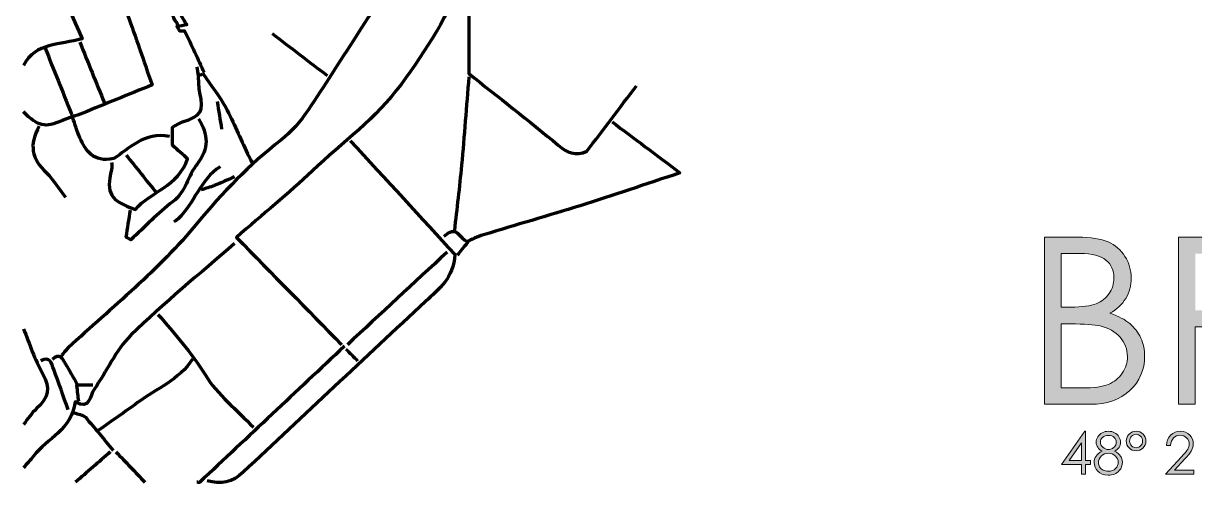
# Model space of a CAD drawing. Header units: inches. Extents: x 10 to 201, y -253 to -84.
# Drawn here: x 9.9 to 95.2, y -253.1 to -219.6 of the extents above; entities that cross this region are included whole.
import ezdxf

# ---------------------------------------------------------------- set-up
doc = ezdxf.new("R2010")
doc.units = ezdxf.units.IN
doc.header["$MEASUREMENT"] = 0
doc.layers.add('Calque 1', color=7, linetype='Continuous')

msp = doc.modelspace()

# ---------------------------------------------------------------- hatches: boundary and pattern name
at = {"layer": 'Calque 1', "true_color": 0x1c1c1b}
h = msp.add_hatch(color=250, dxfattribs=at)
h.dxf.hatch_style = 2
edge = h.paths.add_edge_path()
edge.add_spline(control_points=[(84.268, -235.114), (84.268, -235.114), (86.666, -235.114), (86.666, -235.114), (87.63, -235.114), (88.372, -235.228), (88.89, -235.457), (89.408, -235.686), (89.817, -236.037), (90.118, -236.511), (90.418, -236.985), (90.568, -237.512), (90.568, -238.091), (90.568, -238.631), (90.437, -239.123), (90.173, -239.566), (89.91, -240.01), (89.523, -240.37), (89.013, -240.645), (89.645, -240.86), (90.132, -241.113), (90.473, -241.402), (90.813, -241.691), (91.078, -242.041), (91.268, -242.452), (91.458, -242.863), (91.552, -243.308), (91.552, -243.787), (91.552, -244.763), (91.195, -245.588), (90.482, -246.264), (89.768, -246.939), (88.81, -247.277), (87.608, -247.277), (87.608, -247.277), (84.268, -247.277), (84.268, -247.277), (84.268, -247.277), (84.268, -235.114), (84.268, -235.114)], knot_values=[0, 0, 0, 0, 1, 1, 1, 2, 2, 2, 3, 3, 3, 4, 4, 4, 5, 5, 5, 6, 6, 6, 7, 7, 7, 8, 8, 8, 9, 9, 9, 10, 10, 10, 11, 11, 11, 12, 12, 12, 13, 13, 13, 13], degree=3, periodic=1)
edge = h.paths.add_edge_path()
edge.add_spline(control_points=[(85.459, -236.305), (85.459, -236.305), (85.459, -240.199), (85.459, -240.199), (85.459, -240.199), (86.155, -240.199), (86.155, -240.199), (87, -240.199), (87.621, -240.12), (88.019, -239.963), (88.417, -239.806), (88.732, -239.558), (88.964, -239.219), (89.196, -238.88), (89.312, -238.504), (89.312, -238.091), (89.312, -237.534), (89.117, -237.097), (88.727, -236.78), (88.338, -236.463), (87.718, -236.305), (86.867, -236.305), (86.867, -236.305), (85.459, -236.305), (85.459, -236.305)], knot_values=[0, 0, 0, 0, 1, 1, 1, 2, 2, 2, 3, 3, 3, 4, 4, 4, 5, 5, 5, 6, 6, 6, 7, 7, 7, 8, 8, 8, 8], degree=3, periodic=1)
edge = h.paths.add_edge_path()
edge.add_spline(control_points=[(85.459, -241.423), (85.459, -241.423), (85.459, -246.086), (85.459, -246.086), (85.459, -246.086), (86.966, -246.086), (86.966, -246.086), (87.855, -246.086), (88.507, -245.999), (88.921, -245.825), (89.335, -245.652), (89.668, -245.38), (89.919, -245.011), (90.17, -244.642), (90.296, -244.242), (90.296, -243.812), (90.296, -243.272), (90.119, -242.801), (89.766, -242.398), (89.413, -241.996), (88.927, -241.72), (88.309, -241.571), (87.895, -241.472), (87.174, -241.423), (86.146, -241.423), (86.146, -241.423), (85.459, -241.423), (85.459, -241.423)], knot_values=[0, 0, 0, 0, 1, 1, 1, 2, 2, 2, 3, 3, 3, 4, 4, 4, 5, 5, 5, 6, 6, 6, 7, 7, 7, 8, 8, 8, 9, 9, 9, 9], degree=3, periodic=1)
h = msp.add_hatch(color=250, dxfattribs=at)
h.dxf.hatch_style = 2
edge = h.paths.add_edge_path()
edge.add_spline(control_points=[(94.025, -235.114), (94.025, -235.114), (96.447, -235.114), (96.447, -235.114), (97.798, -235.114), (98.713, -235.169), (99.192, -235.28), (99.914, -235.445), (100.501, -235.8), (100.953, -236.343), (101.405, -236.887), (101.631, -237.556), (101.631, -238.351), (101.631, -239.013), (101.476, -239.596), (101.164, -240.098), (100.853, -240.6), (100.408, -240.98), (99.829, -241.236), (99.25, -241.493), (98.451, -241.624), (97.431, -241.629), (97.431, -241.629), (101.805, -247.277), (101.805, -247.277), (101.805, -247.277), (100.301, -247.277), (100.301, -247.277), (100.301, -247.277), (95.927, -241.629), (95.927, -241.629), (95.927, -241.629), (95.24, -241.629), (95.24, -241.629), (95.24, -241.629), (95.24, -247.277), (95.24, -247.277), (95.24, -247.277), (94.025, -247.277), (94.025, -247.277), (94.025, -247.277), (94.025, -235.114), (94.025, -235.114)], knot_values=[0, 0, 0, 0, 1, 1, 1, 2, 2, 2, 3, 3, 3, 4, 4, 4, 5, 5, 5, 6, 6, 6, 7, 7, 7, 8, 8, 8, 9, 9, 9, 10, 10, 10, 11, 11, 11, 12, 12, 12, 13, 13, 13, 14, 14, 14, 14], degree=3, periodic=1)
edge = h.paths.add_edge_path()
edge.add_spline(control_points=[(95.24, -236.305), (95.24, -236.305), (95.24, -240.439), (95.24, -240.439), (95.24, -240.439), (97.335, -240.455), (97.335, -240.455), (98.147, -240.455), (98.747, -240.378), (99.136, -240.224), (99.526, -240.07), (99.829, -239.823), (100.047, -239.484), (100.266, -239.145), (100.375, -238.766), (100.375, -238.347), (100.375, -237.939), (100.264, -237.568), (100.043, -237.235), (99.822, -236.901), (99.533, -236.663), (99.174, -236.52), (98.815, -236.376), (98.218, -236.305), (97.385, -236.305), (97.385, -236.305), (95.24, -236.305), (95.24, -236.305)], knot_values=[0, 0, 0, 0, 1, 1, 1, 2, 2, 2, 3, 3, 3, 4, 4, 4, 5, 5, 5, 6, 6, 6, 7, 7, 7, 8, 8, 8, 9, 9, 9, 9], degree=3, periodic=1)
h = msp.add_hatch(color=250, dxfattribs=at)
h.dxf.hatch_style = 2
h.paths.add_polyline_path([(87.189, -249.239), (87.251, -249.239), (87.251, -251.36), (87.619, -251.36), (87.619, -251.649), (87.251, -251.649), (87.251, -252.356), (86.949, -252.356), (86.949, -251.649), (85.494, -251.649)])
h.paths.add_polyline_path([(86.949, -251.36), (86.949, -250.083), (86.048, -251.36)])
h = msp.add_hatch(color=250, dxfattribs=at)
h.dxf.hatch_style = 2
edge = h.paths.add_edge_path()
edge.add_spline(control_points=[(89.359, -250.688), (89.565, -250.79), (89.712, -250.907), (89.801, -251.038), (89.889, -251.168), (89.934, -251.317), (89.934, -251.484), (89.934, -251.718), (89.857, -251.925), (89.704, -252.104), (89.517, -252.323), (89.249, -252.433), (88.9, -252.433), (88.564, -252.433), (88.309, -252.337), (88.136, -252.144), (87.962, -251.952), (87.875, -251.74), (87.875, -251.509), (87.875, -251.339), (87.921, -251.187), (88.012, -251.051), (88.102, -250.915), (88.254, -250.794), (88.466, -250.688), (88.317, -250.611), (88.206, -250.515), (88.131, -250.401), (88.057, -250.287), (88.02, -250.164), (88.02, -250.033), (88.02, -249.901), (88.059, -249.771), (88.139, -249.645), (88.218, -249.519), (88.327, -249.42), (88.467, -249.348), (88.607, -249.275), (88.758, -249.239), (88.921, -249.239), (89.079, -249.239), (89.226, -249.276), (89.361, -249.349), (89.496, -249.422), (89.602, -249.521), (89.679, -249.646), (89.755, -249.772), (89.793, -249.903), (89.793, -250.041), (89.793, -250.179), (89.757, -250.302), (89.685, -250.409), (89.612, -250.517), (89.504, -250.61), (89.359, -250.688)], knot_values=[0, 0, 0, 0, 1, 1, 1, 2, 2, 2, 3, 3, 3, 4, 4, 4, 5, 5, 5, 6, 6, 6, 7, 7, 7, 8, 8, 8, 9, 9, 9, 10, 10, 10, 11, 11, 11, 12, 12, 12, 13, 13, 13, 14, 14, 14, 15, 15, 15, 16, 16, 16, 17, 17, 17, 18, 18, 18, 18], degree=3, periodic=1)
edge = h.paths.add_edge_path()
edge.add_spline(control_points=[(88.92, -250.841), (88.711, -250.841), (88.535, -250.909), (88.394, -251.045), (88.252, -251.181), (88.181, -251.339), (88.181, -251.519), (88.181, -251.631), (88.211, -251.736), (88.272, -251.835), (88.332, -251.935), (88.417, -252.011), (88.526, -252.065), (88.634, -252.119), (88.76, -252.146), (88.903, -252.146), (89.125, -252.146), (89.301, -252.08), (89.432, -251.949), (89.562, -251.818), (89.628, -251.665), (89.628, -251.49), (89.628, -251.321), (89.559, -251.17), (89.421, -251.039), (89.282, -250.907), (89.115, -250.841), (88.92, -250.841)], knot_values=[0, 0, 0, 0, 1, 1, 1, 2, 2, 2, 3, 3, 3, 4, 4, 4, 5, 5, 5, 6, 6, 6, 7, 7, 7, 8, 8, 8, 9, 9, 9, 9], degree=3, periodic=1)
edge = h.paths.add_edge_path()
edge.add_spline(control_points=[(88.906, -249.535), (88.738, -249.535), (88.6, -249.584), (88.49, -249.683), (88.381, -249.781), (88.326, -249.899), (88.326, -250.035), (88.326, -250.17), (88.385, -250.292), (88.503, -250.402), (88.621, -250.511), (88.758, -250.566), (88.916, -250.566), (89.017, -250.566), (89.112, -250.541), (89.202, -250.492), (89.291, -250.442), (89.361, -250.374), (89.412, -250.288), (89.462, -250.202), (89.487, -250.116), (89.487, -250.029), (89.487, -249.906), (89.438, -249.793), (89.338, -249.69), (89.239, -249.586), (89.095, -249.535), (88.906, -249.535)], knot_values=[0, 0, 0, 0, 1, 1, 1, 2, 2, 2, 3, 3, 3, 4, 4, 4, 5, 5, 5, 6, 6, 6, 7, 7, 7, 8, 8, 8, 9, 9, 9, 9], degree=3, periodic=1)
h = msp.add_hatch(color=250, dxfattribs=at)
h.dxf.hatch_style = 2
edge = h.paths.add_edge_path()
edge.add_spline(control_points=[(91.639, -249.95), (91.639, -250.15), (91.57, -250.319), (91.43, -250.456), (91.291, -250.593), (91.122, -250.661), (90.924, -250.661), (90.726, -250.661), (90.557, -250.592), (90.42, -250.455), (90.282, -250.317), (90.213, -250.147), (90.213, -249.944), (90.213, -249.75), (90.284, -249.584), (90.425, -249.446), (90.566, -249.308), (90.735, -249.239), (90.93, -249.239), (91.126, -249.239), (91.293, -249.308), (91.431, -249.446), (91.57, -249.584), (91.639, -249.752), (91.639, -249.95)], knot_values=[0, 0, 0, 0, 1, 1, 1, 2, 2, 2, 3, 3, 3, 4, 4, 4, 5, 5, 5, 6, 6, 6, 7, 7, 7, 8, 8, 8, 8], degree=3, periodic=1)
edge = h.paths.add_edge_path()
edge.add_spline(control_points=[(91.393, -249.954), (91.393, -249.815), (91.348, -249.697), (91.259, -249.602), (91.169, -249.508), (91.06, -249.46), (90.932, -249.46), (90.803, -249.46), (90.691, -249.508), (90.598, -249.603), (90.505, -249.699), (90.459, -249.815), (90.459, -249.95), (90.459, -250.083), (90.506, -250.198), (90.599, -250.295), (90.693, -250.392), (90.803, -250.44), (90.93, -250.44), (91.057, -250.44), (91.166, -250.393), (91.257, -250.298), (91.348, -250.204), (91.393, -250.089), (91.393, -249.954)], knot_values=[0, 0, 0, 0, 1, 1, 1, 2, 2, 2, 3, 3, 3, 4, 4, 4, 5, 5, 5, 6, 6, 6, 7, 7, 7, 8, 8, 8, 8], degree=3, periodic=1)
h = msp.add_hatch(color=250, dxfattribs=at)
h.dxf.hatch_style = 2
edge = h.paths.add_edge_path()
edge.add_spline(control_points=[(93.433, -250.267), (93.433, -250.267), (93.142, -250.267), (93.142, -250.267), (93.15, -249.967), (93.25, -249.721), (93.443, -249.528), (93.635, -249.335), (93.872, -249.239), (94.155, -249.239), (94.435, -249.239), (94.661, -249.329), (94.834, -249.51), (95.007, -249.691), (95.093, -249.904), (95.093, -250.149), (95.093, -250.321), (95.052, -250.483), (94.97, -250.634), (94.887, -250.785), (94.727, -250.989), (94.489, -251.247), (94.489, -251.247), (93.732, -252.063), (93.732, -252.063), (93.732, -252.063), (95.135, -252.063), (95.135, -252.063), (95.135, -252.063), (95.135, -252.356), (95.135, -252.356), (95.135, -252.356), (93.07, -252.356), (93.07, -252.356), (93.07, -252.356), (94.231, -251.101), (94.231, -251.101), (94.467, -250.848), (94.62, -250.661), (94.691, -250.539), (94.762, -250.417), (94.798, -250.289), (94.798, -250.154), (94.798, -249.982), (94.734, -249.835), (94.606, -249.712), (94.479, -249.588), (94.323, -249.527), (94.138, -249.527), (93.944, -249.527), (93.782, -249.591), (93.654, -249.721), (93.525, -249.85), (93.451, -250.032), (93.433, -250.267)], knot_values=[0, 0, 0, 0, 1, 1, 1, 2, 2, 2, 3, 3, 3, 4, 4, 4, 5, 5, 5, 6, 6, 6, 7, 7, 7, 8, 8, 8, 9, 9, 9, 10, 10, 10, 11, 11, 11, 12, 12, 12, 13, 13, 13, 14, 14, 14, 15, 15, 15, 16, 16, 16, 17, 17, 17, 18, 18, 18, 18], degree=3, periodic=1)

# ---------------------------------------------------------------- linework, layer by layer
at = {"layer": 'Calque 1', "lineweight": 0}
for points in [[(87.189, -249.239), (87.251, -249.239), (87.251, -251.36), (87.619, -251.36), (87.619, -251.649), (87.251, -251.649), (87.251, -252.356), (86.949, -252.356), (86.949, -251.649), (85.494, -251.649), (87.189, -249.239)], [(86.949, -251.36), (86.949, -250.083), (86.048, -251.36), (86.949, -251.36)]]:
    msp.add_lwpolyline(points, dxfattribs=at)
at = {"layer": 'Calque 1', "color": 7, "lineweight": 70, "true_color": 0xffffff}
for points, knots in [([(57.603, -194.808), (55.18, -196.388), (52.765, -197.979), (50.332, -199.543), (49.299, -200.206), (48.247, -200.845), (47.171, -201.436), (45.78, -202.2), (45.308, -203.495), (44.946, -204.915), (44.769, -205.609), (44.524, -206.347), (44.1, -206.905), (41.969, -209.713), (39.652, -212.387), (37.62, -215.263), (35.178, -218.72), (32.98, -222.35), (30.621, -225.868), (30.074, -226.685), (29.394, -227.469), (28.621, -228.07), (26.345, -229.84), (24.358, -231.891), (22.539, -234.104), (19.758, -237.487), (16.355, -240.212), (13.158, -243.157), (12.958, -243.341), (12.804, -243.575), (12.628, -243.785)], [0, 0, 0, 0, 1, 1, 1, 2, 2, 2, 3, 3, 3, 4, 4, 4, 5, 5, 5, 6, 6, 6, 7, 7, 7, 8, 8, 8, 9, 9, 9, 10, 10, 10, 10]), ([(66.134, -200.18), (66.06, -200.401), (65.985, -200.621), (65.851, -201.019), (65.054, -199.775), (63.943, -200.181), (62.975, -200.206), (61.744, -200.238), (60.505, -200.399), (59.291, -200.62), (58.257, -200.809), (57.22, -201.081), (56.24, -201.46), (53.838, -202.391), (51.902, -203.88), (50.415, -206.061), (47.807, -209.883), (45.041, -213.597), (42.33, -217.37), (42.33, -219.279), (42.33, -221.21), (42.33, -223.213), (44.441, -224.892), (46.68, -226.615), (48.843, -228.429), (49.491, -228.972), (50.072, -229.226), (50.934, -228.857), (52.096, -227.324), (53.322, -225.706), (54.548, -224.089)], [0, 0, 0, 0, 1, 1, 1, 2, 2, 2, 3, 3, 3, 4, 4, 4, 5, 5, 5, 6, 6, 6, 7, 7, 7, 8, 8, 8, 9, 9, 9, 10, 10, 10, 10]), ([(46.543, -204.288), (46.927, -203.322), (47.273, -202.33), (48.399, -201.839), (48.667, -202.708), (48.725, -203.433), (48.154, -204.308), (46.453, -206.92), (44.845, -209.597), (43.302, -212.306), (42.668, -213.419), (42.177, -214.647), (41.827, -215.88), (40.961, -218.934), (39.237, -221.48), (37.394, -223.994), (35.587, -226.46), (33.125, -228.228), (30.941, -230.289), (29.189, -231.943), (27.315, -233.467), (25.398, -235.132), (28.018, -237.802), (30.54, -240.372), (33.062, -242.943)], [0, 0, 0, 0, 1, 1, 1, 2, 2, 2, 3, 3, 3, 4, 4, 4, 5, 5, 5, 6, 6, 6, 7, 7, 7, 8, 8, 8, 8]), ([(9.89, -209.975), (10.065, -210.678), (10.154, -211.417), (10.431, -212.076), (11.629, -214.917), (12.882, -217.735), (14.168, -220.686), (12.554, -221.128), (10.766, -220.936), (9.89, -222.615)], [0, 0, 0, 0, 1, 1, 1, 2, 2, 2, 3, 3, 3, 3]), ([(16.104, -213.346), (16.255, -215.282), (16.785, -217.121), (17.465, -218.931), (18.078, -220.562), (18.625, -222.218), (19.261, -224.035), (17.556, -224.729), (15.884, -225.414), (14.207, -226.088), (13.723, -226.282), (13.214, -226.417), (12.735, -226.622), (11.444, -227.176), (10.966, -227.078), (9.89, -225.985)], [0, 0, 0, 0, 1, 1, 1, 2, 2, 2, 3, 3, 3, 4, 4, 4, 5, 5, 5, 5]), ([(21.16, -219.771), (21.122, -219.35), (20.347, -218.99), (21.1, -218.476), (21.278, -218.796), (21.454, -219.112), (21.63, -219.427), (21.684, -219.507), (21.738, -219.586), (21.792, -219.666), (21.549, -219.704), (21.306, -219.743), (21.064, -219.782), (21.131, -219.884), (21.198, -219.985), (21.265, -220.087), (21.44, -220.087), (21.616, -220.087), (21.633, -220.087), (22.128, -221.148), (22.592, -222.145), (23.055, -223.141)], [0, 0, 0, 0, 1, 1, 1, 2, 2, 2, 3, 3, 3, 4, 4, 4, 5, 5, 5, 6, 6, 6, 7, 7, 7, 7]), ([(11.47, -221.351), (12.101, -222.931), (12.733, -224.511), (13.366, -226.09), (13.395, -226.163), (13.436, -226.231), (13.471, -226.301)], [0, 0, 0, 0, 1, 1, 1, 2, 2, 2, 2]), ([(16.315, -229.672), (16.315, -229.847), (16.35, -230.031), (16.309, -230.197), (15.891, -231.909), (16.21, -232.489), (18.044, -233.091), (19.165, -231.817), (21.169, -231.391), (21.849, -229.402), (21.512, -229.105), (21.178, -228.809), (20.738, -228.421), (20.738, -228.057), (20.738, -227.6), (20.738, -227.119), (20.977, -226.991), (21.213, -226.811), (21.478, -226.73), (22.828, -226.319), (23.037, -225.967), (22.746, -224.614), (22.666, -224.238), (22.669, -223.844), (22.634, -223.457)], [0, 0, 0, 0, 1, 1, 1, 2, 2, 2, 3, 3, 3, 4, 4, 4, 5, 5, 5, 6, 6, 6, 7, 7, 7, 8, 8, 8, 8]), ([(22.529, -222.72), (22.555, -222.93), (22.581, -223.139), (22.609, -223.361), (22.798, -223.29), (22.964, -223.229), (22.985, -223.221), (23.58, -224.103), (24.171, -224.852), (24.62, -225.678), (25.21, -226.766), (25.688, -227.917), (26.216, -229.039), (26.316, -229.252), (26.426, -229.461), (26.531, -229.672)], [0, 0, 0, 0, 1, 1, 1, 2, 2, 2, 3, 3, 3, 4, 4, 4, 5, 5, 5, 5]), ([(42.33, -223.457), (42.155, -225.599), (41.996, -227.742), (41.798, -229.882), (41.651, -231.464), (41.453, -233.042), (41.277, -234.622)], [0, 0, 0, 0, 1, 1, 1, 2, 2, 2, 2]), ([(20.528, -227.776), (18.691, -227.414), (17.542, -228.711), (16.469, -229.399), (14.943, -229.699), (14.431, -228.828), (14.004, -227.878), (13.791, -227.404), (13.646, -226.898), (13.471, -226.407)], [0, 0, 0, 0, 1, 1, 1, 2, 2, 2, 3, 3, 3, 3]), ([(22.634, -226.512), (23.366, -227.625), (23.414, -228.682), (22.544, -229.789), (21.872, -230.643), (21.726, -231.811), (20.757, -232.54), (19.668, -233.36), (18.724, -234.371), (17.717, -235.299), (17.602, -235.241), (17.487, -235.183), (17.372, -235.125), (17.476, -234.466), (17.58, -233.807), (17.684, -233.147)], [0, 0, 0, 0, 1, 1, 1, 2, 2, 2, 3, 3, 3, 4, 4, 4, 5, 5, 5, 5]), ([(52.758, -226.723), (54.359, -227.923), (55.959, -229.124), (57.708, -230.436), (55.165, -231.274), (52.811, -232.079), (50.438, -232.824), (48.096, -233.56), (45.734, -234.229), (43.386, -234.944), (42.951, -235.077), (42.541, -235.289), (42.12, -235.465)], [0, 0, 0, 0, 1, 1, 1, 2, 2, 2, 3, 3, 3, 4, 4, 4, 4]), ([(11.048, -227.038), (10.282, -228.406), (10.473, -229.383), (11.561, -230.423), (12.097, -230.937), (12.488, -231.603), (12.944, -232.2)], [0, 0, 0, 0, 1, 1, 1, 2, 2, 2, 2]), ([(33.694, -228.092), (36.284, -230.91), (38.874, -233.729), (41.309, -236.379), (41.229, -238.085), (40.144, -238.885), (39.175, -239.788), (34.741, -243.92), (30.317, -248.062), (25.905, -252.218), (25.123, -252.954), (24.26, -253.116), (23.266, -252.844)], [0, 0, 0, 0, 1, 1, 1, 2, 2, 2, 3, 3, 3, 4, 4, 4, 4]), ([(24.214, -229.988), (22.783, -230.919), (22.341, -232.647), (21.158, -233.777), (21.067, -233.863), (20.949, -233.92), (20.844, -233.99)], [0, 0, 0, 0, 1, 1, 1, 2, 2, 2, 2]), ([(25.267, -230.725), (24.776, -230.936), (24.288, -231.155), (23.791, -231.354), (23.483, -231.477), (23.161, -231.568), (22.845, -231.673)], [0, 0, 0, 0, 1, 1, 1, 2, 2, 2, 2]), ([(40.54, -235.043), (41.411, -234.155), (41.607, -235.159), (42.261, -235.489), (41.909, -235.91), (41.698, -236.161), (41.488, -236.413)], [0, 0, 0, 0, 1, 1, 1, 2, 2, 2, 2]), ([(25.267, -235.57), (22.74, -237.782), (20.12, -239.9), (17.724, -242.247), (16.609, -243.339), (15.964, -244.899), (15.032, -246.194), (14.706, -246.646), (14.768, -247.73), (13.649, -247.101), (13.417, -249.132), (11.604, -249.756), (10.624, -251.051), (10.399, -251.348), (10.135, -251.615), (9.89, -251.896)], [0, 0, 0, 0, 1, 1, 1, 2, 2, 2, 3, 3, 3, 4, 4, 4, 5, 5, 5, 5]), ([(19.685, -240.731), (20.89, -242.144), (22.134, -243.493), (23.121, -245.115), (24.004, -246.568), (25.443, -247.683), (26.637, -248.947)], [0, 0, 0, 0, 1, 1, 1, 2, 2, 2, 2]), ([(9.89, -241.784), (10.346, -242.873), (10.697, -244.023), (11.288, -245.033), (11.912, -246.099), (11.673, -246.834), (10.846, -247.586), (10.481, -247.918), (10.206, -248.35), (9.89, -248.736)], [0, 0, 0, 0, 1, 1, 1, 2, 2, 2, 3, 3, 3, 3]), ([(33.272, -243.048), (29.761, -246.348), (26.251, -249.649), (22.735, -252.945), (22.698, -252.98), (22.599, -252.949), (22.529, -252.949)], [0, 0, 0, 0, 1, 1, 1, 2, 2, 2, 2]), ([(13.155, -247.683), (12.804, -246.7), (12.45, -245.717), (12.102, -244.733), (11.943, -244.282), (11.835, -243.763), (11.154, -244.101)], [0, 0, 0, 0, 1, 1, 1, 2, 2, 2, 2]), ([(11.996, -243.996), (12.523, -243.47), (12.722, -243.948), (12.942, -244.314), (13.233, -244.799), (13.506, -245.295), (13.787, -245.787)], [0, 0, 0, 0, 1, 1, 1, 2, 2, 2, 2]), ([(22.213, -243.996), (21.228, -245.492), (19.577, -246.144), (18.208, -247.152), (17.274, -247.839), (16.315, -248.49), (15.367, -249.157)], [0, 0, 0, 0, 1, 1, 1, 2, 2, 2, 2]), ([(14.945, -245.892), (14.591, -245.892), (14.236, -245.892), (13.753, -245.892), (13.808, -246.354), (13.85, -246.702), (13.892, -247.051)], [0, 0, 0, 0, 1, 1, 1, 2, 2, 2, 2]), ([(13.576, -247.893), (13.857, -247.999), (14.224, -248.026), (14.403, -248.223), (15.108, -248.997), (15.753, -249.824), (16.42, -250.632)], [0, 0, 0, 0, 1, 1, 1, 2, 2, 2, 2])]:
    msp.add_open_spline(points, degree=3, knots=knots, dxfattribs=at)
for points in [[(28.006, -220.298), (29.34, -221.316), (30.674, -222.334), (32.008, -223.352)], [(13.997, -220.93), (14.594, -222.404), (15.191, -223.879), (15.788, -225.353)], [(24.003, -225.248), (24.109, -225.915), (24.214, -226.582), (24.319, -227.249)], [(17.368, -229.145), (18.105, -230.058), (18.842, -230.971), (19.58, -231.884)], [(40.75, -236.202), (38.328, -238.449), (35.905, -240.696), (33.483, -242.943)], [(33.378, -243.259), (33.658, -243.54), (33.939, -243.821), (34.22, -244.101)], [(16.209, -250.737), (15.367, -251.474), (14.524, -252.212), (13.681, -252.949)], [(16.631, -250.737), (17.333, -251.474), (18.035, -252.212), (18.737, -252.949)]]:
    msp.add_open_spline(points, degree=3, dxfattribs=at)
at = {"layer": 'Calque 1', "lineweight": 0}
for points, knots in [([(84.268, -235.114), (84.268, -235.114), (86.666, -235.114), (86.666, -235.114), (87.63, -235.114), (88.372, -235.228), (88.89, -235.457), (89.408, -235.686), (89.817, -236.037), (90.118, -236.511), (90.418, -236.985), (90.568, -237.512), (90.568, -238.091), (90.568, -238.631), (90.437, -239.123), (90.173, -239.566), (89.91, -240.01), (89.523, -240.37), (89.013, -240.645), (89.645, -240.86), (90.132, -241.113), (90.473, -241.402), (90.813, -241.691), (91.078, -242.041), (91.268, -242.452), (91.458, -242.863), (91.552, -243.308), (91.552, -243.787), (91.552, -244.763), (91.195, -245.588), (90.482, -246.264), (89.768, -246.939), (88.81, -247.277), (87.608, -247.277), (87.608, -247.277), (84.268, -247.277), (84.268, -247.277), (84.268, -247.277), (84.268, -235.114), (84.268, -235.114)], [0, 0, 0, 0, 1, 1, 1, 2, 2, 2, 3, 3, 3, 4, 4, 4, 5, 5, 5, 6, 6, 6, 7, 7, 7, 8, 8, 8, 9, 9, 9, 10, 10, 10, 11, 11, 11, 12, 12, 12, 13, 13, 13, 13]), ([(94.025, -235.114), (94.025, -235.114), (96.447, -235.114), (96.447, -235.114), (97.798, -235.114), (98.713, -235.169), (99.192, -235.28), (99.914, -235.445), (100.501, -235.8), (100.953, -236.343), (101.405, -236.887), (101.631, -237.556), (101.631, -238.351), (101.631, -239.013), (101.476, -239.596), (101.164, -240.098), (100.853, -240.6), (100.408, -240.98), (99.829, -241.236), (99.25, -241.493), (98.451, -241.624), (97.431, -241.629), (97.431, -241.629), (101.805, -247.277), (101.805, -247.277), (101.805, -247.277), (100.301, -247.277), (100.301, -247.277), (100.301, -247.277), (95.927, -241.629), (95.927, -241.629), (95.927, -241.629), (95.24, -241.629), (95.24, -241.629), (95.24, -241.629), (95.24, -247.277), (95.24, -247.277), (95.24, -247.277), (94.025, -247.277), (94.025, -247.277), (94.025, -247.277), (94.025, -235.114), (94.025, -235.114)], [0, 0, 0, 0, 1, 1, 1, 2, 2, 2, 3, 3, 3, 4, 4, 4, 5, 5, 5, 6, 6, 6, 7, 7, 7, 8, 8, 8, 9, 9, 9, 10, 10, 10, 11, 11, 11, 12, 12, 12, 13, 13, 13, 14, 14, 14, 14]), ([(85.459, -236.305), (85.459, -236.305), (85.459, -240.199), (85.459, -240.199), (85.459, -240.199), (86.155, -240.199), (86.155, -240.199), (87, -240.199), (87.621, -240.12), (88.019, -239.963), (88.417, -239.806), (88.732, -239.558), (88.964, -239.219), (89.196, -238.88), (89.312, -238.504), (89.312, -238.091), (89.312, -237.534), (89.117, -237.097), (88.727, -236.78), (88.338, -236.463), (87.718, -236.305), (86.867, -236.305), (86.867, -236.305), (85.459, -236.305), (85.459, -236.305)], [0, 0, 0, 0, 1, 1, 1, 2, 2, 2, 3, 3, 3, 4, 4, 4, 5, 5, 5, 6, 6, 6, 7, 7, 7, 8, 8, 8, 8]), ([(85.459, -241.423), (85.459, -241.423), (85.459, -246.086), (85.459, -246.086), (85.459, -246.086), (86.966, -246.086), (86.966, -246.086), (87.855, -246.086), (88.507, -245.999), (88.921, -245.825), (89.335, -245.652), (89.668, -245.38), (89.919, -245.011), (90.17, -244.642), (90.296, -244.242), (90.296, -243.812), (90.296, -243.272), (90.119, -242.801), (89.766, -242.398), (89.413, -241.996), (88.927, -241.72), (88.309, -241.571), (87.895, -241.472), (87.174, -241.423), (86.146, -241.423), (86.146, -241.423), (85.459, -241.423), (85.459, -241.423)], [0, 0, 0, 0, 1, 1, 1, 2, 2, 2, 3, 3, 3, 4, 4, 4, 5, 5, 5, 6, 6, 6, 7, 7, 7, 8, 8, 8, 9, 9, 9, 9]), ([(89.359, -250.688), (89.565, -250.79), (89.712, -250.907), (89.801, -251.038), (89.889, -251.168), (89.934, -251.317), (89.934, -251.484), (89.934, -251.718), (89.857, -251.925), (89.704, -252.104), (89.517, -252.323), (89.249, -252.433), (88.9, -252.433), (88.564, -252.433), (88.309, -252.337), (88.136, -252.144), (87.962, -251.952), (87.875, -251.74), (87.875, -251.509), (87.875, -251.339), (87.921, -251.187), (88.012, -251.051), (88.102, -250.915), (88.254, -250.794), (88.466, -250.688), (88.317, -250.611), (88.206, -250.515), (88.131, -250.401), (88.057, -250.287), (88.02, -250.164), (88.02, -250.033), (88.02, -249.901), (88.059, -249.771), (88.139, -249.645), (88.218, -249.519), (88.327, -249.42), (88.467, -249.348), (88.607, -249.275), (88.758, -249.239), (88.921, -249.239), (89.079, -249.239), (89.226, -249.276), (89.361, -249.349), (89.496, -249.422), (89.602, -249.521), (89.679, -249.646), (89.755, -249.772), (89.793, -249.903), (89.793, -250.041), (89.793, -250.179), (89.757, -250.302), (89.685, -250.409), (89.612, -250.517), (89.504, -250.61), (89.359, -250.688)], [0, 0, 0, 0, 1, 1, 1, 2, 2, 2, 3, 3, 3, 4, 4, 4, 5, 5, 5, 6, 6, 6, 7, 7, 7, 8, 8, 8, 9, 9, 9, 10, 10, 10, 11, 11, 11, 12, 12, 12, 13, 13, 13, 14, 14, 14, 15, 15, 15, 16, 16, 16, 17, 17, 17, 18, 18, 18, 18]), ([(88.906, -249.535), (88.738, -249.535), (88.6, -249.584), (88.49, -249.683), (88.381, -249.781), (88.326, -249.899), (88.326, -250.035), (88.326, -250.17), (88.385, -250.292), (88.503, -250.402), (88.621, -250.511), (88.758, -250.566), (88.916, -250.566), (89.017, -250.566), (89.112, -250.541), (89.202, -250.492), (89.291, -250.442), (89.361, -250.374), (89.412, -250.288), (89.462, -250.202), (89.487, -250.116), (89.487, -250.029), (89.487, -249.906), (89.438, -249.793), (89.338, -249.69), (89.239, -249.586), (89.095, -249.535), (88.906, -249.535)], [0, 0, 0, 0, 1, 1, 1, 2, 2, 2, 3, 3, 3, 4, 4, 4, 5, 5, 5, 6, 6, 6, 7, 7, 7, 8, 8, 8, 9, 9, 9, 9]), ([(91.639, -249.95), (91.639, -250.15), (91.57, -250.319), (91.43, -250.456), (91.291, -250.593), (91.122, -250.661), (90.924, -250.661), (90.726, -250.661), (90.557, -250.592), (90.42, -250.455), (90.282, -250.317), (90.213, -250.147), (90.213, -249.944), (90.213, -249.75), (90.284, -249.584), (90.425, -249.446), (90.566, -249.308), (90.735, -249.239), (90.93, -249.239), (91.126, -249.239), (91.293, -249.308), (91.431, -249.446), (91.57, -249.584), (91.639, -249.752), (91.639, -249.95)], [0, 0, 0, 0, 1, 1, 1, 2, 2, 2, 3, 3, 3, 4, 4, 4, 5, 5, 5, 6, 6, 6, 7, 7, 7, 8, 8, 8, 8]), ([(91.393, -249.954), (91.393, -249.815), (91.348, -249.697), (91.259, -249.602), (91.169, -249.508), (91.06, -249.46), (90.932, -249.46), (90.803, -249.46), (90.691, -249.508), (90.598, -249.603), (90.505, -249.699), (90.459, -249.815), (90.459, -249.95), (90.459, -250.083), (90.506, -250.198), (90.599, -250.295), (90.693, -250.392), (90.803, -250.44), (90.93, -250.44), (91.057, -250.44), (91.166, -250.393), (91.257, -250.298), (91.348, -250.204), (91.393, -250.089), (91.393, -249.954)], [0, 0, 0, 0, 1, 1, 1, 2, 2, 2, 3, 3, 3, 4, 4, 4, 5, 5, 5, 6, 6, 6, 7, 7, 7, 8, 8, 8, 8]), ([(93.433, -250.267), (93.433, -250.267), (93.142, -250.267), (93.142, -250.267), (93.15, -249.967), (93.25, -249.721), (93.443, -249.528), (93.635, -249.335), (93.872, -249.239), (94.155, -249.239), (94.435, -249.239), (94.661, -249.329), (94.834, -249.51), (95.007, -249.691), (95.093, -249.904), (95.093, -250.149), (95.093, -250.321), (95.052, -250.483), (94.97, -250.634), (94.887, -250.785), (94.727, -250.989), (94.489, -251.247), (94.489, -251.247), (93.732, -252.063), (93.732, -252.063), (93.732, -252.063), (95.135, -252.063), (95.135, -252.063), (95.135, -252.063), (95.135, -252.356), (95.135, -252.356), (95.135, -252.356), (93.07, -252.356), (93.07, -252.356), (93.07, -252.356), (94.231, -251.101), (94.231, -251.101), (94.467, -250.848), (94.62, -250.661), (94.691, -250.539), (94.762, -250.417), (94.798, -250.289), (94.798, -250.154), (94.798, -249.982), (94.734, -249.835), (94.606, -249.712), (94.479, -249.588), (94.323, -249.527), (94.138, -249.527), (93.944, -249.527), (93.782, -249.591), (93.654, -249.721), (93.525, -249.85), (93.451, -250.032), (93.433, -250.267)], [0, 0, 0, 0, 1, 1, 1, 2, 2, 2, 3, 3, 3, 4, 4, 4, 5, 5, 5, 6, 6, 6, 7, 7, 7, 8, 8, 8, 9, 9, 9, 10, 10, 10, 11, 11, 11, 12, 12, 12, 13, 13, 13, 14, 14, 14, 15, 15, 15, 16, 16, 16, 17, 17, 17, 18, 18, 18, 18]), ([(88.92, -250.841), (88.711, -250.841), (88.535, -250.909), (88.394, -251.045), (88.252, -251.181), (88.181, -251.339), (88.181, -251.519), (88.181, -251.631), (88.211, -251.736), (88.272, -251.835), (88.332, -251.935), (88.417, -252.011), (88.526, -252.065), (88.634, -252.119), (88.76, -252.146), (88.903, -252.146), (89.125, -252.146), (89.301, -252.08), (89.432, -251.949), (89.562, -251.818), (89.628, -251.665), (89.628, -251.49), (89.628, -251.321), (89.559, -251.17), (89.421, -251.039), (89.282, -250.907), (89.115, -250.841), (88.92, -250.841)], [0, 0, 0, 0, 1, 1, 1, 2, 2, 2, 3, 3, 3, 4, 4, 4, 5, 5, 5, 6, 6, 6, 7, 7, 7, 8, 8, 8, 9, 9, 9, 9])]:
    msp.add_open_spline(points, degree=3, knots=knots, dxfattribs=at)

doc.saveas('drawing.dxf')
